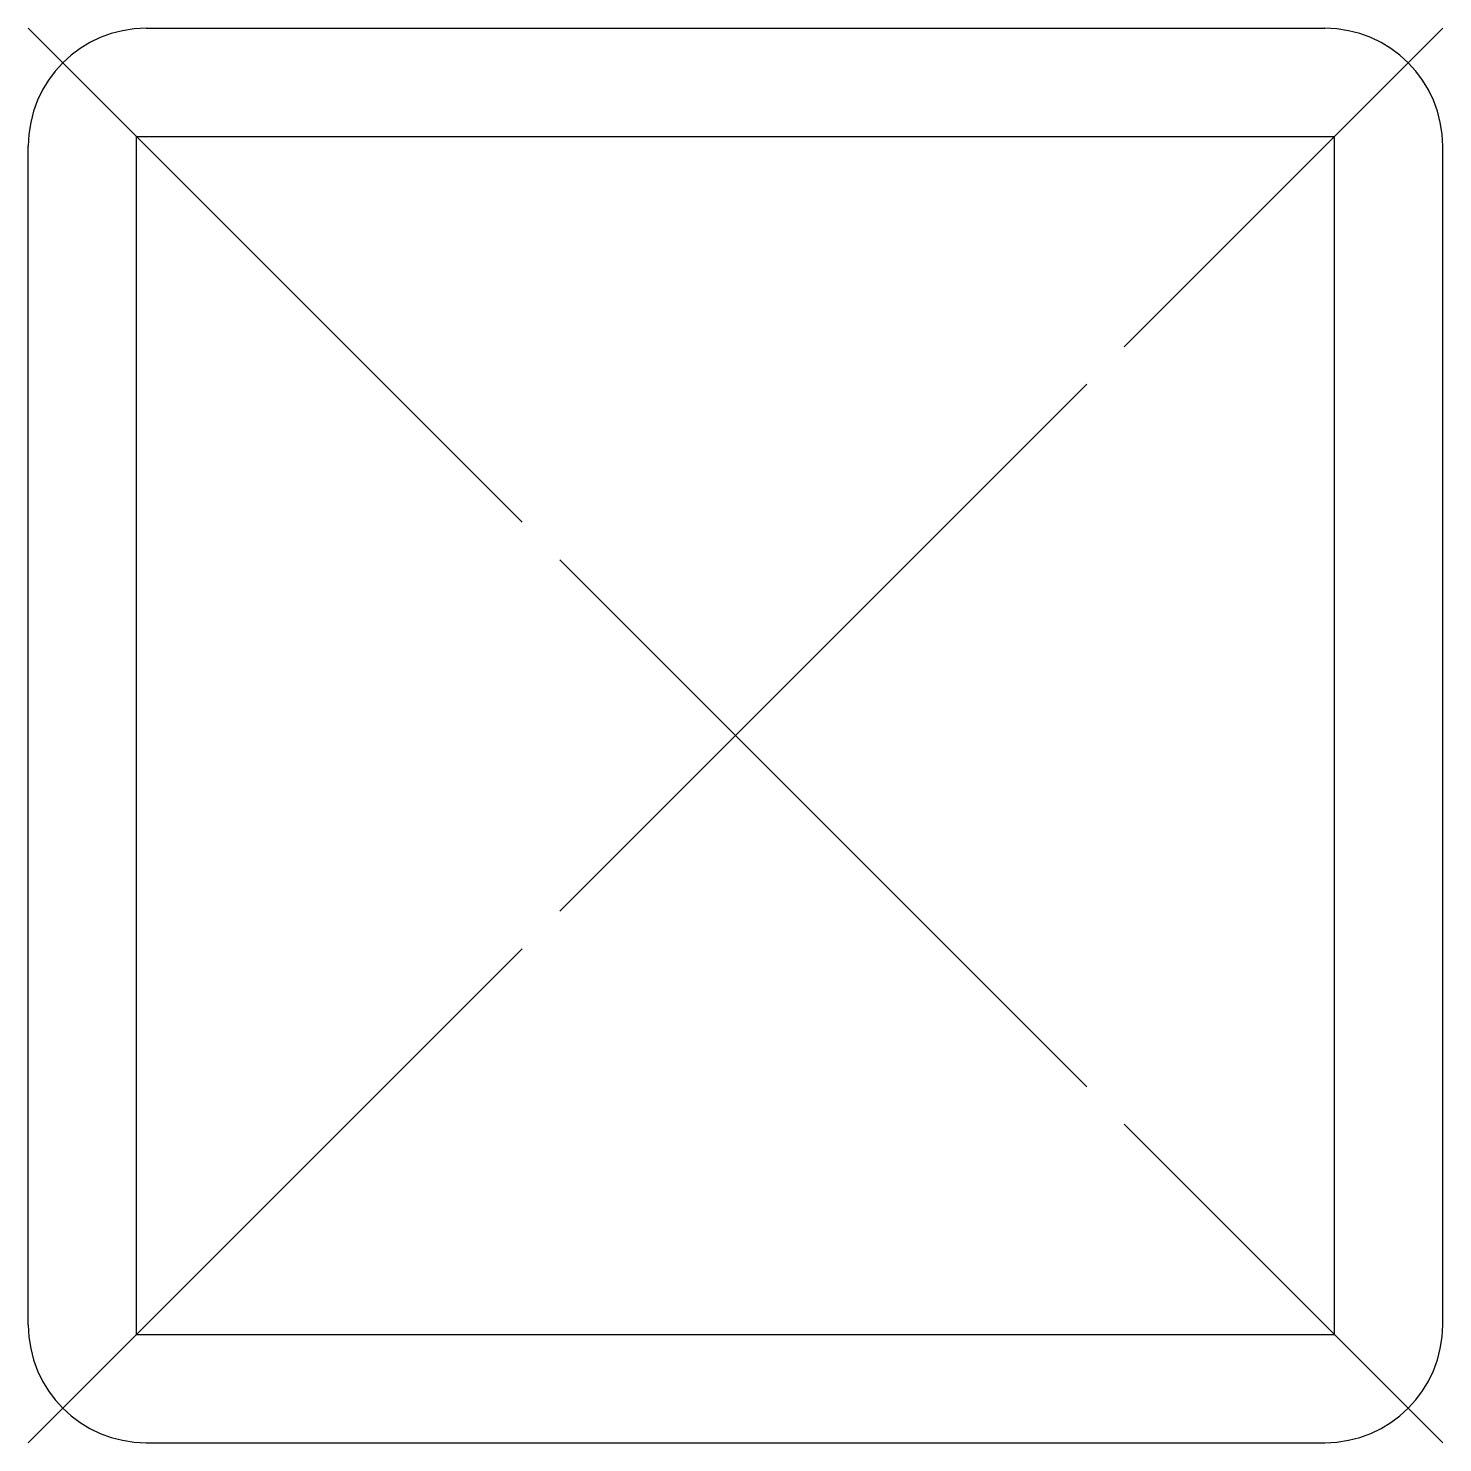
# Model space of a CAD drawing. Header units: millimetres. Extents: x -18 to 18, y -18 to 18.
import ezdxf

# ---------------------------------------------------------------- set-up
doc = ezdxf.new("R2010")
doc.units = ezdxf.units.MM
doc.header["$PDSIZE"] = -1
doc.linetypes.add('CENTERX2', pattern=[20.32, 12.7, -2.54, 2.54, -2.54])

msp = doc.modelspace()

# ---------------------------------------------------------------- linework, layer by layer
at = {"color": 7, "linetype": 'CENTERX2'}
for p, q in [((-18, -18), (18, 18)), ((-18, 18), (18, -18)), ((-15.25, -15.25), (15.25, 15.25)), ((-15.25, 15.25), (15.25, -15.25))]:
    msp.add_line(p, q, dxfattribs=at)
at = {"color": 7, "linetype": 'Continuous'}
for p, q in [((-15, 18), (15, 18)), ((-15.25, -15.25), (-15.25, 15.25)), ((-15.25, 15.25), (15.25, 15.25)), ((15.25, -15.25), (15.25, 15.25)), ((-18, -15), (-18, 15)), ((18, -15), (18, 15)), ((-15.25, -15.25), (15.25, -15.25)), ((-15, -18), (15, -18))]:
    msp.add_line(p, q, dxfattribs=at)
for centre, start, end in [((-15, 15), 90, 180), ((15, 15), 0, 90), ((-15, -15), 180, 270), ((15, -15), 270, 0)]:
    msp.add_arc(centre, 3, start, end, dxfattribs=at)
msp.add_point((0, 0), dxfattribs=at)
msp.add_point((0, 0), dxfattribs=at)

doc.saveas('drawing.dxf')
